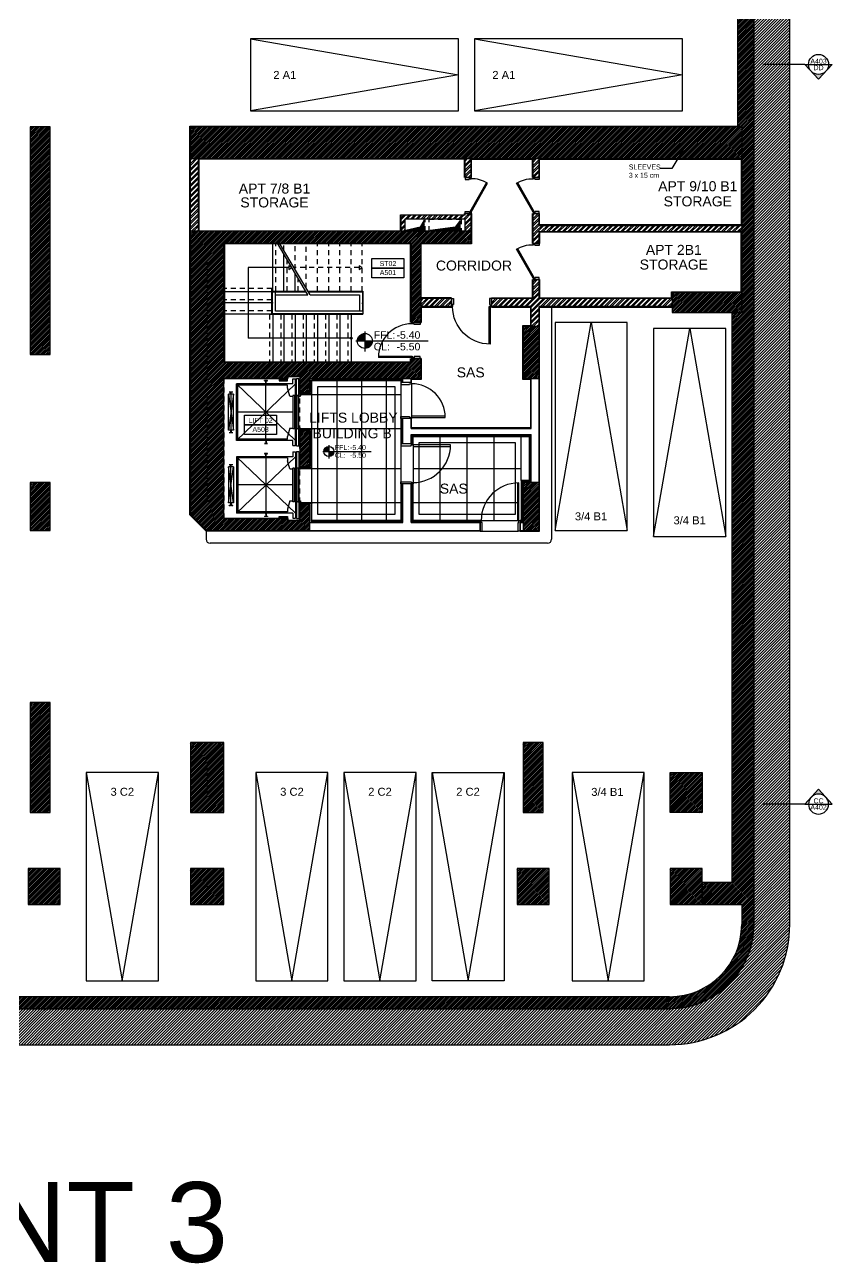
# Model space of a CAD drawing. Header units: inches. Extents: x -0.9 to 43, y -5.5 to 58.5.
# Drawn here: x 22.79 to 42.97, y -5.46 to 25.49 of the extents above; entities that cross this region are included whole.
import ezdxf
from ezdxf.enums import TextEntityAlignment as Align

# ---------------------------------------------------------------- set-up
doc = ezdxf.new("R2010")
doc.units = ezdxf.units.IN
doc.header["$MEASUREMENT"] = 0
doc.linetypes.add('HIDDEN2', pattern=[0.1875, 0.125, -0.0625])
doc.linetypes.add('S-BASEMENT 3$0$HIDDEN2', pattern=[0.1875, 0.125, -0.0625])
doc.layers.get('0').update_dxf_attribs({"linetype": 'CONTINUOUS'})
for name, color, linetype in [('A-ANNO-EVTRTAG', 7, 'CONTINUOUS'), ('A-ANNO-LEVL', 3, 'CONTINUOUS'), ('A-ANNO-SECT-TAG', 7, 'CONTINUOUS'), ('A-ANNO-STR-TAG', 7, 'CONTINUOUS'), ('A-ANNO-TX-50', 3, 'CONTINUOUS'), ('A-AREAS', 6, 'CONTINUOUS'), ('A-asc', 15, 'CONTINUOUS'), ('A-FC 260', 1, 'CONTINUOUS'), ('A-FLOR-HRAL', 15, 'CONTINUOUS'), ('A-FLOR-STRS', 40, 'CONTINUOUS'), ('A-FLOR-STRS-ARO', 1, 'CONTINUOUS'), ('A-FURNITURE', 30, 'CONTINUOUS'), ('A-HATCH-CONC', 8, 'CONTINUOUS'), ('A-HATCH-WALL', 8, 'CONTINUOUS'), ('A-NOMENCLATURE', 3, 'CONTINUOUS'), ('A-PARK-TXT', 3, 'CONTINUOUS'), ('A-PLASTER', 8, 'CONTINUOUS'), ('A-PORTE', 1, 'CONTINUOUS'), ('A-proj-marble', 137, 'CONTINUOUS'), ('A-proj-wood', 5, 'CONTINUOUS'), ('A-PROJ1H', 9, 'HIDDEN2'), ('A-sect-marble', 1, 'CONTINUOUS'), ('a-shaft', 250, 'CONTINUOUS'), ('A-struc', 2, 'CONTINUOUS'), ('A-WALL', 4, 'CONTINUOUS'), ('Parcelle$0$N-PLOT', 5, 'CONTINUOUS'), ('S-BASEMENT 3$0$A-SHAFT-UP', 8, 'S-BASEMENT 3$0$HIDDEN2'), ('S-BASEMENT 3$0$A-STR BASEMENT TF', 2, 'CONTINUOUS'), ('S-BASEMENT 3$0$A-STR-BASEMENT 3', 2, 'CONTINUOUS'), ('S-BASEMENT 3$0$N-PLOT', 5, 'CONTINUOUS')]:
    doc.layers.add(name, color=color, linetype=linetype)
doc.styles.add('A100-STEXT', font='ARIAL.TTF', dxfattribs={"height": 0.25})
doc.styles.add('A50-STEXT', font='ARIAL.TTF', dxfattribs={"height": 0.125})
doc.styles.add('Arial', font='ARIAL.TTF', dxfattribs={"width": 0.8})
doc.styles.add('BLOCK', font='ARIAL.TTF', dxfattribs={"width": 0.8, "height": 0.25})
doc.styles.add('S-BASEMENT 3$0$STYLE1', font='ARIAL.TTF')
pattern_1 = [(315, (9e-11, -2e-10), (0.014142136, 0.014142136), [])]
pattern_2 = [(45, (-338376.546732, -23743.371716), (-0.022097086912, 0.022097086912), [])]
pattern_3 = [(45, (-338376.54673, -23743.37172), (-0.066291260736, 0.066291260736), []), (45, (-338376.50254, -23743.37172), (-0.066291260736, 0.066291260736), [])]
pattern_4 = [(45, (-338376.54673, -23743.371716), (-0.035355339059, 0.035355339059), [])]

# ---------------------------------------------------------------- blocks, each defined once
blk = doc.blocks.new('Rail3kg')
for p, q in [((3, 0), (-3, 0)), ((-43.5, -58), (-11, -58)), ((-43.5, -60), (-43.5, -58)), ((-43.5, -60), (-11, -60)), ((-8, -5), (-8, -55)), ((-6, -5), (-6, -55)), ((-3, -2), (3, -2)), ((6, -5), (6, -55)), ((8, -5), (8, -55)), ((11, -58), (43.5, -58)), ((11, -60), (43.5, -60)), ((43.5, -60), (43.5, -58))]:
    blk.add_line(p, q)
for centre, radius, start, end in [((-3, -5), 5, 90, 180), ((3, -5), 5, 0, 90), ((-11, -55), 5, 270, 360), ((-11, -55), 3, 270, 0), ((-3, -5), 3, 90, 180), ((3, -5), 3, 0, 90), ((11, -55), 5, 180, 270), ((11, -55), 3, 180, 270)]:
    blk.add_arc(centre, radius, start, end)
blk = doc.blocks.new('T75-3')
for p, q in [((1, 5), (0, 4)), ((0, -4), (0, 4)), ((1, 5), (30, 5)), ((30, 4), (30, 5)), ((32, 3), (51, 3)), ((57, 35), (55, 7)), ((59, 37), (62, 37)), ((62, -38), (62, 37)), ((0, -4), (1, -5)), ((1, -5), (30, -5)), ((30, -5), (30, -4)), ((32, -3), (51, -3)), ((55, -7), (57, -35)), ((59, -38), (62, -38))]:
    blk.add_line(p, q)
for centre, radius, start, end in [((32, 4), 1.5, 180, 270), ((51, 7), 4, 270, 356.6822), ((59, 35), 2.5, 90, 176.6822), ((32, -4), 1.5, 90, 180), ((51, -7), 4, 3.3178, 90), ((59, -35), 2.5, 183.3178, 270)]:
    blk.add_arc(centre, radius, start, end)
blk = doc.blocks.new('ascenseurs')
at = {"layer": 'A-asc'}
for p, q in [((1.6, 0.03), (1.6, 0.03)), ((1.815, 0), (1.87, 0)), ((1.815, -1.68), (1.815, 0)), ((1.87, -1.68), (1.87, 0)), ((1.72, -0.134), (0.315, -0.134)), ((0.315, -1.546), (1.785, -0.134)), ((0.315, -0.134), (1.785, -1.546)), ((0.315, -1.546), (0.315, -0.134)), ((1.585, -0.165), (0.345, -0.165)), ((0.345, -1.515), (0.345, -0.165)), ((1.05, -1.565), (1.05, -0.115)), ((1.585, -0.235), (1.585, -0.165)), ((1.645, -0.44), (1.585, -0.235)), ((1.72, -0.01), (1.785, -0.01)), ((1.72, -0.134), (1.72, -0.01)), ((1.785, -1.67), (1.785, -0.01)), ((0.24, -0.39), (0.11, -0.39)), ((0.11, -1.29), (0.11, -0.39)), ((0.24, -0.39), (0.11, -1.29)), ((0.11, -0.39), (0.24, -1.29)), ((0.175, -0.39), (0.175, -1.29)), ((0.24, -1.29), (0.24, -0.39)), ((1.645, -0.44), (1.725, -0.44)), ((1.765, -0.42), (1.725, -0.42)), ((1.725, -0.42), (1.725, -1.26)), ((1.765, -0.42), (1.765, -1.26)), ((1.862, -0.42), (1.822, -0.42)), ((1.822, -0.42), (1.822, -1.26)), ((1.862, -0.42), (1.862, -1.26)), ((1.725, -0.84), (0.315, -0.84)), ((0.24, -1.29), (0.11, -1.29)), ((1.72, -1.546), (0.315, -1.546)), ((1.585, -1.515), (0.345, -1.515)), ((1.645, -1.24), (1.585, -1.445)), ((1.585, -1.515), (1.585, -1.445)), ((1.645, -1.24), (1.725, -1.24)), ((1.72, -1.67), (1.72, -1.546)), ((1.765, -1.26), (1.725, -1.26)), ((1.862, -1.26), (1.822, -1.26)), ((1.72, -1.67), (1.785, -1.67)), ((1.72, -1.83), (1.72, -1.954)), ((1.72, -1.83), (1.785, -1.83)), ((1.785, -1.83), (1.785, -3.49)), ((1.815, -1.68), (1.87, -1.68)), ((1.815, -1.82), (1.87, -1.82)), ((1.815, -1.82), (1.815, -3.5)), ((1.87, -1.82), (1.87, -3.5)), ((1.72, -1.954), (0.315, -1.954)), ((0.315, -1.954), (1.785, -3.366)), ((0.315, -3.366), (1.785, -1.954)), ((0.315, -1.954), (0.315, -3.366)), ((1.585, -1.985), (0.345, -1.985)), ((0.345, -1.985), (0.345, -3.335)), ((1.05, -1.935), (1.05, -3.385)), ((1.585, -1.985), (1.585, -2.055)), ((1.645, -2.26), (1.585, -2.055)), ((0.24, -2.21), (0.11, -2.21)), ((0.11, -2.21), (0.11, -3.11)), ((0.24, -3.11), (0.11, -2.21)), ((0.11, -3.11), (0.24, -2.21)), ((0.175, -3.11), (0.175, -2.21)), ((0.24, -2.21), (0.24, -3.11)), ((1.645, -2.26), (1.725, -2.26)), ((1.765, -2.24), (1.725, -2.24)), ((1.725, -3.08), (1.725, -2.24)), ((1.765, -3.08), (1.765, -2.24)), ((1.862, -2.24), (1.822, -2.24)), ((1.822, -3.08), (1.822, -2.24)), ((1.862, -3.08), (1.862, -2.24)), ((1.725, -2.66), (0.315, -2.66)), ((1.645, -3.06), (1.585, -3.265)), ((1.645, -3.06), (1.725, -3.06)), ((1.765, -3.08), (1.725, -3.08)), ((1.862, -3.08), (1.822, -3.08)), ((0.24, -3.11), (0.11, -3.11)), ((1.72, -3.366), (0.315, -3.366)), ((1.585, -3.335), (0.345, -3.335)), ((1.585, -3.265), (1.585, -3.335)), ((1.72, -3.366), (1.72, -3.49)), ((1.72, -3.49), (1.785, -3.49)), ((1.815, -3.5), (1.87, -3.5))]:
    blk.add_line(p, q, dxfattribs=at)
for points in [[(1.378, 0), (1.378, -0.055), (1.592, -0.055), (1.592, 0)], [(1.402, 0), (1.402, -0.03), (1.567, -0.03), (1.567, 0)], [(1.378, -3.5), (1.378, -3.445), (1.592, -3.445), (1.592, -3.5)], [(1.402, -3.5), (1.402, -3.47), (1.567, -3.47), (1.567, -3.5)]]:
    blk.add_lwpolyline(points, dxfattribs=at)
for points in [[(1.862, -0.434, 0.414214), (1.868, -0.44), (1.907, -0.44, 0.414214), (1.913, -0.434), (1.913, -0.405), (1.91, -0.405), (1.91, -0.434, -0.414214), (1.907, -0.437), (1.868, -0.437, -0.414214), (1.865, -0.434), (1.865, -0.405), (1.862, -0.405)], [(1.865, -1.246), (1.865, -1.275), (1.862, -1.275), (1.862, -1.246, -0.414214), (1.868, -1.24), (1.907, -1.24, -0.414214), (1.913, -1.246), (1.913, -1.275), (1.91, -1.275), (1.91, -1.246, 0.414214), (1.907, -1.243), (1.868, -1.243, 0.414214)], [(1.865, -2.254), (1.865, -2.225), (1.862, -2.225), (1.862, -2.254, 0.414214), (1.868, -2.26), (1.907, -2.26, 0.414214), (1.913, -2.254), (1.913, -2.225), (1.91, -2.225), (1.91, -2.254, -0.414214), (1.907, -2.257), (1.868, -2.257, -0.414214)], [(1.862, -3.066, -0.414214), (1.868, -3.06), (1.907, -3.06, -0.414214), (1.913, -3.066), (1.913, -3.095), (1.91, -3.095), (1.91, -3.066, 0.414214), (1.907, -3.063), (1.868, -3.063, 0.414214), (1.865, -3.066), (1.865, -3.095), (1.862, -3.095)]]:
    blk.add_lwpolyline(points, format="xyb", close=True, dxfattribs=at)
at = {"layer": 'A-asc', "yscale": 0.0009999999999994458, "zscale": 0.001}
for name, p, xscale, rotation in [('T75-3', (1.05, -0.115), 0.0009999999999994458, 90), ('Rail3kg', (0.175, -0.39), -0.0009999999999976694, 180), ('T75-3', (1.05, -1.565), -0.0009999999999994458, 90), ('Rail3kg', (0.175, -2.21), -0.0009999999999976694, 180), ('T75-3', (1.05, -1.935), 0.0009999999999994458, 90), ('T75-3', (1.05, -3.385), -0.0009999999999994458, 90)]:
    blk.add_blockref(name, p, dxfattribs=dict(at, xscale=xscale, rotation=rotation))
at = {"layer": 'A-asc', "xscale": 0.0009999999999976694, "yscale": 0.0009999999999994458, "zscale": 0.001}
for p in [(0.175, -1.29), (0.175, -3.11)]:
    blk.add_blockref('Rail3kg', p, dxfattribs=at)
blk = doc.blocks.new('EVTRTAG')
at = {"color": 7}
for points in [[(-0.008, 0.00482), (0.008, 0.00482), (0.008, 0), (-0.008, 0)], [(-0.008, 0), (0.008, 0), (0.008, -0.00482), (-0.008, -0.00482)]]:
    blk.add_lwpolyline(points, close=True, dxfattribs=at)
at = {"color": 7, "style": 'BLOCK'}
blk.add_attdef('EVTR', text='', height=0.0025, dxfattribs=at).set_placement((0, 0.00225), align=Align.MIDDLE)
blk.add_attdef('DWG', text='', height=0.0025, rotation=360, dxfattribs=at).set_placement((0, -0.00225), align=Align.MIDDLE)
blk = doc.blocks.new('ST_TAG')
at = {"color": 7}
for points in [[(-0.008, 0.00482), (0.008, 0.00482), (0.008, 0), (-0.008, 0)], [(-0.008, 0), (0.008, 0), (0.008, -0.00482), (-0.008, -0.00482)]]:
    blk.add_lwpolyline(points, close=True, dxfattribs=at)
at = {"color": 7, "style": 'BLOCK'}
blk.add_attdef('ST', text='', height=0.0025, dxfattribs=at).set_placement((0, 0.00225), align=Align.MIDDLE)
blk.add_attdef('DWG', text='', height=0.0025, rotation=360, dxfattribs=at).set_placement((0, -0.00225), align=Align.MIDDLE)
blk = doc.blocks.new('P090E28D')
at = {"layer": 'A-PORTE'}
for p, q in [((-0.94, 0.06), (-0.1, 0.06)), ((-0.1, 0.03), (-0.94, 0.03)), ((-0.1, 0.06), (-0.1, 0.03))]:
    blk.add_line(p, q, dxfattribs=at)
for points in [[(-0.05, 0.87), (-0.1, 0.87), (-0.1, 0.9), (0.1, 0.9), (0.1, 0.85), (-0.05, 0.85)], [(-0.05, 0.03), (-0.1, 0.03), (-0.1, 0), (0.1, 0), (0.1, 0.05), (-0.05, 0.05)]]:
    blk.add_lwpolyline(points, close=True, dxfattribs=at)
blk.add_arc((-0.1, 0.03), 0.84, 90, 180, dxfattribs=at)
blk = doc.blocks.new('P100E23G')
at = {"layer": 'A-PORTE'}
for p, q in [((-0.06, 1.04), (-0.06, 0.1)), ((-0.03, 0.1), (-0.03, 1.04)), ((-1, 0.1), (-1, -0.1)), ((-0.97, 0.1), (-1, 0.1)), ((-0.97, 0.05), (-0.97, 0.1)), ((-0.95, 0.05), (-0.97, 0.05)), ((-0.95, -0.1), (-0.95, 0.05)), ((-0.06, 0.1), (-0.02, 0.1)), ((-0.05, -0.1), (-0.05, 0.05)), ((-0.05, 0.05), (-0.03, 0.05)), ((-0.03, 0.05), (-0.03, 0.1)), ((-0.03, 0.1), (0, 0.1)), ((0, 0.1), (0, -0.1)), ((-1, -0.1), (-0.95, -0.1)), ((0, -0.1), (-0.05, -0.1))]:
    blk.add_line(p, q, dxfattribs=at)
blk.add_arc((-0.03, 0.1), 0.94, 90, 180, dxfattribs=at)
blk = doc.blocks.new('LVTAG_P')
for p, q in [((-0.00301, 0), (0.02113, 0)), ((0, 0.00314), (0, -0.00353))]:
    blk.add_line(p, q)
at = {"const_width": 0.0025}
for points in [[(0, 0.00125, 0.414214), (-0.00125, 0, 1)], [(0, -0.00125, 0.414214), (0.00125, 0, 1)]]:
    blk.add_lwpolyline(points, format="xyb", dxfattribs=at)
blk.add_circle((0, 0), 0.0025)
at = {"style": 'BLOCK'}
for s, p in [('FFL:', (0.00297, 0.00076)), ('CL:', (0.00294, -0.00312))]:
    blk.add_text(s, height=0.0025, dxfattribs=at).set_placement(p)
for p in [(0.01054, 0.00076), (0.01054, -0.00313)]:
    blk.add_attdef('+00.00', p, '', height=0.0025, dxfattribs=at)
blk = doc.blocks.new('P90E16.5D')
at = {"layer": 'A-PORTE'}
for p, q in [((0, 0), (0, -0.05)), ((0.265, 0), (0, 0)), ((0.265, -0.03), (0.265, 0)), ((0, -0.05), (0.215, -0.05)), ((0.215, -0.05), (0.215, -0.03)), ((0.215, -0.03), (0.265, -0.03)), ((0, -0.9), (0, -0.85)), ((0, -0.85), (0.215, -0.85)), ((0.265, -0.9), (0, -0.9)), ((0.215, -0.85), (0.215, -0.87)), ((0.215, -0.87), (0.265, -0.87)), ((1.105, -0.84), (0.265, -0.84)), ((0.265, -0.84), (0.265, -0.88)), ((0.265, -0.87), (1.105, -0.87)), ((0.265, -0.87), (0.265, -0.9))]:
    blk.add_line(p, q, dxfattribs=at)
blk.add_arc((0.265, -0.87), 0.84, 0, 90, dxfattribs=at)
blk = doc.blocks.new('P100E26.5G')
at = {"layer": 'A-PORTE'}
for p, q in [((-0.06, 1.205), (-0.06, 0.265)), ((-0.03, 0.265), (-0.03, 1.205)), ((-1, 0.265), (-1, 0)), ((-0.97, 0.265), (-1, 0.265)), ((-0.97, 0.215), (-0.97, 0.265)), ((-0.95, 0.215), (-0.97, 0.215)), ((-0.06, 0.265), (-0.02, 0.265)), ((-0.05, 0), (-0.05, 0.215)), ((-0.05, 0.215), (-0.03, 0.215)), ((0, 0), (-0.05, 0)), ((-0.03, 0.215), (-0.03, 0.265)), ((-0.03, 0.265), (0, 0.265)), ((0, 0.265), (0, 0)), ((-1, 0), (-0.95, 0))]:
    blk.add_line(p, q, dxfattribs=at)
blk.add_lwpolyline([(-0.95, 0), (-0.95, 0.215)], dxfattribs=at)
blk.add_arc((-0.03, 0.265), 0.94, 90, 180, dxfattribs=at)
blk = doc.blocks.new('P100E30G')
for p, q in [((0.03, 1.24), (0.03, 0.3)), ((0.07, 0.3), (0.07, 1.24)), ((0.03, 0.3), (0, 0.3)), ((0, 0.3), (0, 0)), ((0, 0), (0.05, 0)), ((0.03, 0.3), (0.07, 0.3)), ((0.03, 0.25), (0.03, 0.3)), ((0.05, 0.25), (0.03, 0.25)), ((0.05, 0), (0.05, 0.25)), ((0.95, 0), (0.95, 0.25)), ((0.95, 0.25), (0.97, 0.25)), ((1, 0), (0.95, 0)), ((0.97, 0.3), (1, 0.3)), ((0.97, 0.25), (0.97, 0.3)), ((1, 0.3), (1, 0))]:
    blk.add_line(p, q)
blk.add_arc((0.03, 0.3), 0.94, 0, 90)
blk = doc.blocks.new('SCT_TAG_D_2')
h = blk.add_hatch(color=256)
h.paths.add_polyline_path([(0.343, -0.371), (0, 0), (0.093, 0, 0.755389), (0.555, -0.131), (0.564, -0.131)])
h.paths.add_polyline_path([(0.564, -0.131), (0.555, -0.131, 0.139348), (0.593, 0), (0.685, 0)])
for p, q in [((0, 0), (-1.051, 0)), ((0, 0), (0.685, 0)), ((0, 0), (0.343, -0.371)), ((0.685, 0), (0.343, -0.371))]:
    blk.add_line(p, q)
blk.add_circle((0.343, 0), 0.25)
at = {"color": 7, "style": 'BLOCK', "width": 0.8}
for tag, p in [('DWG', (0.343, 0.08)), ('SCT.NO.', (0.343, -0.081))]:
    blk.add_attdef(tag, text='', height=0.125, dxfattribs=at).set_placement(p, align=Align.MIDDLE)
blk = doc.blocks.new('A$C1FD23355')
at = {"layer": 'A-ANNO-SECT-TAG', "ltscale": 4}
blk.add_blockref('SCT_TAG_D_2', (42.286, 24.501), dxfattribs=at).add_auto_attribs({'SCT.NO.': 'DD', 'DWG': 'A403'})
at = {"layer": 'A-ANNO-SECT-TAG'}
ref = blk.add_blockref('SCT_TAG_D_2', (42.286, 6.013), dxfattribs=dict(at, xscale=-1, rotation=180))
ref.add_attrib('SCT.NO.', 'CC', dxfattribs={"layer": '0', "color": 7, "height": 0.125, "style": 'BLOCK', "width": 0.8}).set_placement((42.629, 6.095), align=Align.MIDDLE)
ref.add_attrib('DWG', 'A402', dxfattribs={"layer": '0', "color": 7, "height": 0.125, "style": 'BLOCK', "width": 0.8}).set_placement((42.629, 5.934), align=Align.MIDDLE)
blk = doc.blocks.new('P90E18H')
at = {"layer": 'A-PORTE'}
for p, q in [((-0.165, -0.03), (-0.165, 0)), ((-0.165, 0), (-0.015, 0)), ((-0.015, 0), (-0.015, -0.05)), ((-0.165, -0.03), (-0.578, -0.762)), ((-0.551, -0.776), (-0.139, -0.045)), ((-0.139, -0.045), (-0.165, -0.03)), ((-0.115, -0.03), (-0.165, -0.03)), ((-0.115, -0.05), (-0.115, -0.03)), ((-0.015, -0.05), (-0.115, -0.05)), ((-0.165, -0.87), (-0.165, -0.9)), ((-0.115, -0.87), (-0.165, -0.87)), ((-0.165, -0.9), (-0.015, -0.9)), ((-0.015, -0.85), (-0.115, -0.85)), ((-0.115, -0.85), (-0.115, -0.87)), ((-0.015, -0.9), (-0.015, -0.85))]:
    blk.add_line(p, q, dxfattribs=at)
blk.add_arc((-0.165, -0.03), 0.84, 240.5855, 270, dxfattribs=at)

msp = doc.modelspace()

# ---------------------------------------------------------------- hatches: boundary and pattern name
at = {"layer": 'A-HATCH-CONC'}
h = msp.add_hatch(dxfattribs=at)
h.set_pattern_fill('ANSI31', color=256, scale=0.4, style=0)
h.set_pattern_definition(pattern_4)
h.paths.add_polyline_path([(41.008, 46.868), (41.908, 47.987), (41.908, 3.5), (41.008, 3.5)])
h = msp.add_hatch(dxfattribs=at)
h.set_pattern_fill('ANSI31', color=256, scale=0.25, style=0)
h.set_pattern_definition(pattern_2)
edge = h.paths.add_edge_path()
edge.add_line((40.608, 36.956), (41.002, 37.445))
edge.add_line((41.002, 37.445), (41.008, 37.445))
edge.add_line((41.008, 37.445), (41.008, 3))
edge.add_arc((38.908, 3), 2.1, 272.8658, 360, ccw=False)
edge.add_line((39.013, 0.903), (38.869, 0.9))
edge.add_line((38.869, 0.9), (0.478, 0.9))
edge.add_line((0.478, 0.9), (0.478, 1.2))
edge.add_line((0.478, 1.2), (38.908, 1.2))
edge.add_arc((38.908, 3), 1.8, 270, 360)
edge.add_line((40.708, 3), (40.708, 3.5))
edge.add_line((40.708, 3.5), (39.718, 3.5))
edge.add_line((39.718, 3.5), (39.718, 4.05))
edge.add_line((39.718, 4.05), (40.458, 4.05))
edge.add_line((40.458, 4.05), (40.458, 18.3))
edge.add_line((40.458, 18.3), (40.708, 18.3))
edge.add_line((40.708, 18.3), (40.708, 22.15))
edge.add_line((40.708, 22.15), (40.708, 22.94))
edge.add_line((40.708, 22.94), (40.608, 22.94))
edge.add_line((40.608, 22.94), (40.608, 36.956))
h = msp.add_hatch(dxfattribs=at)
h.set_pattern_fill('ANSI31', color=256, scale=0.25, style=0)
h.paths.add_polyline_path([(23.428, 22.94), (22.928, 22.94), (22.928, 17.25), (23.428, 17.25)])
h = msp.add_hatch(dxfattribs=at)
h.set_pattern_fill('ANSI31', color=256, scale=0.25, style=0)
h.paths.add_polyline_path([(40.708, 22.94), (26.928, 22.94), (26.928, 22.15), (40.708, 22.15)])
h = msp.add_hatch(dxfattribs=at)
h.set_pattern_fill('ANSI31', color=256, scale=0.25, style=0)
h.paths.add_polyline_path([(32.443, 20.03), (32.443, 18.05), (32.693, 18.05), (32.693, 20.03), (33.943, 20.03), (33.943, 20.33), (26.928, 20.33), (26.928, 13.25), (27.328, 12.85), (29.918, 12.85), (29.918, 13.5), (29.668, 13.5), (29.668, 13.1), (29.368, 13.1), (29.368, 13.15), (27.768, 13.15), (27.768, 16.65), (29.368, 16.65), (29.368, 16.7), (29.668, 16.7), (29.668, 16.3), (29.918, 16.3), (29.918, 16.65), (32.693, 16.65), (32.693, 17.15), (32.443, 17.15), (32.443, 17.05), (27.768, 17.05), (27.768, 20.03)])
h = msp.add_hatch(dxfattribs=at)
h.set_pattern_fill('ANSI31', color=256, scale=0.25, style=0)
h.paths.add_polyline_path([(32.443, 20.03), (32.443, 18.05), (32.693, 18.05), (32.693, 20.03), (33.943, 20.03), (33.943, 20.33), (26.928, 20.33), (26.928, 13.25), (27.328, 12.85), (29.918, 12.85), (29.918, 13.5), (29.668, 13.5), (29.668, 13.1), (29.368, 13.1), (29.368, 13.15), (27.768, 13.15), (27.768, 16.65), (29.368, 16.65), (29.368, 16.7), (29.668, 16.7), (29.668, 16.3), (29.918, 16.3), (29.918, 16.65), (32.693, 16.65), (32.693, 17.15), (32.443, 17.15), (32.443, 17.05), (27.768, 17.05), (27.768, 20.03)], flags=17)
h = msp.add_hatch(dxfattribs=at)
h.set_pattern_fill('ANSI31', color=256, scale=0.25, style=0)
h.paths.add_polyline_path([(40.708, 18.8), (38.968, 18.8), (38.968, 18.3), (40.708, 18.3)])
h = msp.add_hatch(dxfattribs=at)
h.set_pattern_fill('ANSI31', color=256, scale=0.25, style=0)
h.paths.add_polyline_path([(35.643, 17.95), (35.243, 17.95), (35.243, 16.65), (35.643, 16.65)])
h = msp.add_hatch(dxfattribs=at)
h.set_pattern_fill('ANSI31', color=256, scale=0.25, style=0)
h.paths.add_polyline_path([(29.918, 15.35), (29.668, 15.35), (29.668, 14.45), (29.918, 14.45)])
h = msp.add_hatch(dxfattribs=at)
h.set_pattern_fill('ANSI31', color=256, scale=0.25, style=0)
h.paths.add_polyline_path([(23.428, 14.05), (22.928, 14.05), (22.928, 12.85), (23.428, 12.85)])
h = msp.add_hatch(dxfattribs=at)
h.set_pattern_fill('ANSI31', color=256, scale=0.25, style=0)
h.paths.add_polyline_path([(35.643, 14.05), (35.243, 14.05), (35.243, 12.85), (35.643, 12.85)])
h = msp.add_hatch(dxfattribs=at)
h.set_pattern_fill('ANSI31', color=256, scale=0.25, style=0)
h.paths.add_polyline_path([(23.428, 8.55), (22.928, 8.55), (22.928, 5.8), (23.428, 5.8)])
h = msp.add_hatch(dxfattribs=at)
h.set_pattern_fill('ANSI31', color=256, scale=0.25, style=0)
h.paths.add_polyline_path([(27.768, 7.466, -0.005932), (27.598, 7.55), (26.928, 7.55), (26.928, 5.8), (27.768, 5.8)])
h = msp.add_hatch(dxfattribs=at)
h.set_pattern_fill('ANSI31', color=256, scale=0.25, style=0)
h.paths.add_polyline_path([(27.768, 7.55), (27.598, 7.55, 0.005932), (27.768, 7.466)])
h = msp.add_hatch(dxfattribs=at)
h.set_pattern_fill('ANSI31', color=256, scale=0.25, style=0)
h.paths.add_polyline_path([(35.743, 7.55), (35.243, 7.55), (35.243, 5.8), (35.743, 5.8)])
h = msp.add_hatch(dxfattribs=at)
h.set_pattern_fill('ANSI31', color=256, scale=0.25, style=0)
h.paths.add_polyline_path([(39.718, 6.8), (38.918, 6.8), (38.918, 5.8), (39.718, 5.8)])
h = msp.add_hatch(dxfattribs=at)
h.set_pattern_fill('ANSI31', color=256, scale=0.25, style=0)
h.set_pattern_definition([(45, (-338392.586732, -23743.371716), (-0.022097086912, 0.022097086912), [])])
h.paths.add_polyline_path([(23.678, 4.4), (23.278, 4.4), (23.278, 3.5), (23.678, 3.5)])
h.paths.add_polyline_path([(23.278, 4.4), (22.878, 4.4), (22.878, 3.5), (23.278, 3.5)])
h = msp.add_hatch(dxfattribs=at)
h.set_pattern_fill('ANSI31', color=256, scale=0.25, style=0)
h.set_pattern_definition(pattern_2)
h.paths.add_polyline_path([(27.768, 4.4), (26.928, 4.4), (26.928, 3.5), (27.768, 3.5)])
h = msp.add_hatch(dxfattribs=at)
h.set_pattern_fill('ANSI31', color=256, scale=0.25, style=0)
h.set_pattern_definition([(45, (-338380.371732, -23743.371716), (-0.022097086912, 0.022097086912), [])])
h.paths.add_polyline_path([(35.893, 4.4), (35.493, 4.4), (35.493, 3.5), (35.893, 3.5)])
h.paths.add_polyline_path([(35.493, 4.4), (35.093, 4.4), (35.093, 3.5), (35.493, 3.5)])
h = msp.add_hatch(dxfattribs=at)
h.set_pattern_fill('ANSI31', color=256, scale=0.25, style=0)
h.set_pattern_definition(pattern_2)
h.paths.add_polyline_path([(39.718, 4.4), (39.318, 4.4), (39.318, 3.5), (39.718, 3.5)])
h.paths.add_polyline_path([(39.318, 4.4), (38.918, 4.4), (38.918, 3.5), (39.318, 3.5)])
h = msp.add_hatch(dxfattribs=at)
h.set_pattern_fill('ANSI31', color=256, scale=0.4, style=0)
h.set_pattern_definition(pattern_4)
h.paths.add_polyline_path([(41.908, 3), (41.908, 3.5), (41.699, 3.5), (41.374, 2.937), (41.007, 2.937, -0.349336), (39.318, 0.94), (39.318, 0.028, 0.374606)])
h.paths.add_polyline_path([(41.699, 3.5), (41.008, 3.5), (41.008, 3, -0.007491), (41.007, 2.937), (41.374, 2.937)])
h = msp.add_hatch(dxfattribs=at)
h.set_pattern_fill('ANSI31', color=256, scale=0.4, style=0)
h.set_pattern_definition(pattern_4)
h.paths.add_polyline_path([(39.318, 0.94, -0.049165), (38.908, 0.9), (35.493, 0.9), (35.493, 0), (38.908, 0, 0.034287), (39.318, 0.028)])
h.paths.add_polyline_path([(35.493, 0.9), (32.443, 0.9), (32.443, 0), (35.493, 0)])
h = msp.add_hatch(dxfattribs=at)
h.set_pattern_fill('ANSI31', color=256, scale=0.4, style=0)
h.set_pattern_definition(pattern_4)
h.paths.add_polyline_path([(23.278, 0.9), (0.078, 0.9), (0.078, 0), (23.278, 0)])
h = msp.add_hatch(dxfattribs=at)
h.set_pattern_fill('ANSI31', color=256, scale=0.4, style=0)
h.set_pattern_definition(pattern_4)
h.paths.add_polyline_path([(32.443, 0.9), (29.618, 0.9), (29.618, 0), (32.443, 0)])
h.paths.add_polyline_path([(29.618, 0.9), (27.368, 0.9), (27.368, 0), (29.618, 0)])
h.paths.add_polyline_path([(27.328, 0.9), (23.278, 0.9), (23.278, 0), (27.328, 0)])
h.paths.add_polyline_path([(27.368, 0.9), (27.328, 0.9), (27.328, 0), (27.368, 0)])
at = {"layer": 'A-HATCH-WALL'}
h = msp.add_hatch(dxfattribs=at)
h.set_pattern_fill('ANSI32', color=256, scale=0.25, style=0)
h.paths.add_polyline_path([(27.128, 22.15), (26.928, 22.15), (26.928, 20.33), (27.128, 20.33)])
h = msp.add_hatch(dxfattribs=at)
h.set_pattern_fill('ANSI32', color=256, scale=0.25, style=0)
h.set_pattern_definition(pattern_3)
h.paths.add_polyline_path([(35.643, 22.15), (35.493, 22.15), (35.493, 21.675), (35.643, 21.675)])
h.paths.add_polyline_path([(33.943, 22.15), (33.793, 22.15), (33.793, 21.675), (33.943, 21.675)])
h = msp.add_hatch(dxfattribs=at)
h.set_pattern_fill('ANSI32', color=256, scale=0.25, style=0)
h.set_pattern_definition(pattern_3)
h.paths.add_polyline_path([(33.943, 20.775), (33.793, 20.775), (33.793, 20.73), (32.193, 20.73), (32.193, 20.33), (32.293, 20.33), (32.293, 20.63), (33.793, 20.63), (33.793, 20.33), (33.943, 20.33)])
h = msp.add_hatch(dxfattribs=at)
h.set_pattern_fill('ANSI32', color=256, scale=0.25, style=0)
h.set_pattern_definition(pattern_3)
h.paths.add_polyline_path([(40.708, 20.475), (38.968, 20.475), (38.968, 20.33), (40.708, 20.33)])
h.paths.add_polyline_path([(38.968, 20.475), (35.643, 20.475), (35.643, 20.775), (35.493, 20.775), (35.493, 20.33), (38.968, 20.33)])
h.paths.add_polyline_path([(35.643, 20.33), (35.493, 20.33), (35.493, 20.025), (35.643, 20.025)])
h = msp.add_hatch(dxfattribs=at)
h.set_pattern_fill('ANSI32', color=256, scale=0.25, style=0)
h.paths.add_polyline_path([(29.918, 16.65), (32.693, 16.65), (32.693, 17.15), (32.443, 17.15), (32.443, 17.05), (27.768, 17.05), (27.768, 20.03), (32.443, 20.03), (32.443, 18.05), (32.693, 18.05), (32.693, 20.03), (33.943, 20.03), (33.943, 20.33), (26.928, 20.33), (26.928, 13.25), (27.328, 12.85), (29.918, 12.85), (29.918, 13.5), (29.668, 13.5), (29.668, 13.1), (29.368, 13.1), (29.368, 13.15), (27.768, 13.15), (27.768, 16.65), (29.368, 16.65), (29.368, 16.7), (29.668, 16.7), (29.668, 16.3), (29.918, 16.3)])
h = msp.add_hatch(dxfattribs=at)
h.set_pattern_fill('ANSI32', color=256, scale=0.25, style=0)
h.paths.add_polyline_path([(29.918, 16.65), (32.693, 16.65), (32.693, 17.15), (32.443, 17.15), (32.443, 17.05), (27.768, 17.05), (27.768, 20.03), (32.443, 20.03), (32.443, 18.05), (32.693, 18.05), (32.693, 20.03), (33.943, 20.03), (33.943, 20.33), (26.928, 20.33), (26.928, 13.25), (27.328, 12.85), (29.918, 12.85), (29.918, 13.5), (29.668, 13.5), (29.668, 13.1), (29.368, 13.1), (29.368, 13.15), (27.768, 13.15), (27.768, 16.65), (29.368, 16.65), (29.368, 16.7), (29.668, 16.7), (29.668, 16.3), (29.918, 16.3)])
h = msp.add_hatch(dxfattribs=at)
h.set_pattern_fill('ANSI32', color=256, scale=0.25, style=0)
h.paths.add_polyline_path([(29.918, 16.65), (32.693, 16.65), (32.693, 17.15), (32.443, 17.15), (32.443, 17.05), (27.768, 17.05), (27.768, 20.03), (32.443, 20.03), (32.443, 18.05), (32.693, 18.05), (32.693, 20.03), (33.943, 20.03), (33.943, 20.33), (26.928, 20.33), (26.928, 13.25), (27.328, 12.85), (29.918, 12.85), (29.918, 13.5), (29.668, 13.5), (29.668, 13.1), (29.368, 13.1), (29.368, 13.15), (27.768, 13.15), (27.768, 16.65), (29.368, 16.65), (29.368, 16.7), (29.668, 16.7), (29.668, 16.3), (29.918, 16.3)])
h = msp.add_hatch(dxfattribs=at)
h.set_pattern_fill('ANSI32', color=256, scale=0.25, style=0)
h.paths.add_polyline_path([(29.918, 16.65), (32.693, 16.65), (32.693, 17.15), (32.443, 17.15), (32.443, 17.05), (27.768, 17.05), (27.768, 20.03), (32.443, 20.03), (32.443, 18.05), (32.693, 18.05), (32.693, 20.03), (33.943, 20.03), (33.943, 20.33), (26.928, 20.33), (26.928, 13.25), (27.328, 12.85), (29.918, 12.85), (29.918, 13.5), (29.668, 13.5), (29.668, 13.1), (29.368, 13.1), (29.368, 13.15), (27.768, 13.15), (27.768, 16.65), (29.368, 16.65), (29.368, 16.7), (29.668, 16.7), (29.668, 16.3), (29.918, 16.3)])
h = msp.add_hatch(dxfattribs=at)
h.set_pattern_fill('ANSI32', color=256, scale=0.25, style=0)
h.set_pattern_definition(pattern_3)
h.paths.add_polyline_path([(38.968, 18.65), (35.643, 18.65), (35.643, 19.125), (35.493, 19.125), (35.493, 18.65), (34.453, 18.65), (34.453, 18.45), (35.443, 18.45), (35.443, 17.95), (35.643, 17.95), (35.643, 18.45), (38.968, 18.45)])
h = msp.add_hatch(dxfattribs=at)
h.set_pattern_fill('ANSI32', color=256, scale=0.25, style=0)
h.paths.add_polyline_path([(33.453, 18.65), (32.693, 18.65), (32.693, 18.45), (33.453, 18.45)])
at = {"layer": 'a-shaft'}
h = msp.add_hatch(dxfattribs=at)
h.set_pattern_fill('_USER,_O', color=256, scale=0.02, angle=315, pattern_type=0)
h.set_pattern_definition(pattern_1)
h.paths.add_polyline_path([(32.318, 20.35), (32.773, 20.35), (32.773, 20.609), (32.675, 20.434)])
h = msp.add_hatch(dxfattribs=at)
h.set_pattern_fill('_USER,_O', color=256, scale=0.02, angle=315, pattern_type=0)
h.set_pattern_definition(pattern_1)
h.paths.add_polyline_path([(32.919, 20.35), (33.673, 20.35), (33.673, 20.602), (33.549, 20.436)])

# ---------------------------------------------------------------- linework, layer by layer
at = {"layer": 'A-ANNO-TX-50'}
msp.add_lwpolyline([(39.318, 22.5), (38.964, 21.902), (38.964, 21.902), (38.674, 21.902)], dxfattribs=at)
at = {"layer": 'A-AREAS'}
msp.add_lwpolyline([(38.908, 0, 0.414214), (41.908, 3), (41.908, 55.455, 0.422955), (38.819, 58.453), (0.078, 57.3), (0.078, 26.56), (0.078, 26.56), (0.078, 26.56), (0.078, 26.56), (0.078, 26.56), (0.078, 26.56), (0.078, 26.56), (0.078, 26.56), (0.078, 26.56), (0.078, 26.56), (0.078, 26.56), (0.078, 26.56), (0.078, 26.56), (0.078, 0)], format="xyb", close=True, dxfattribs=at)
at = {"layer": 'A-FC 260'}
for points in [[(32.043, 13.25), (30.118, 13.25), (30.118, 16.45), (32.043, 16.45)], [(35.043, 13.25), (32.643, 13.25), (32.643, 15.05), (35.043, 15.05)]]:
    msp.add_lwpolyline(points, close=True, dxfattribs=at)
for points in [[(32.473, 15.02), (32.473, 15.22), (35.413, 15.22), (35.413, 14.08), (35.213, 14.08), (35.213, 13.08), (35.168, 13.08)], [(32.493, 15.02), (32.493, 15.2), (35.393, 15.2), (35.393, 14.1), (35.193, 14.1), (35.193, 13.1), (35.168, 13.1)], [(34.168, 13.08), (32.473, 13.08), (32.473, 14.02)], [(34.168, 13.1), (32.493, 13.1), (32.493, 14.02)]]:
    msp.add_lwpolyline(points, dxfattribs=at)
at = {"layer": 'A-FLOR-HRAL'}
for p, q in [((29.868, 18.745), (29.103, 20.03)), ((29.926, 18.745), (29.16, 20.03)), ((29.053, 18.335), (29.053, 18.815)), ((29.053, 18.745), (29.868, 18.745)), ((29.926, 18.745), (31.158, 18.745)), ((31.158, 18.745), (31.158, 18.335)), ((31.243, 18.335), (29.053, 18.335))]:
    msp.add_line(p, q, dxfattribs=at)
for points in [[(31.243, 18.25), (28.968, 18.25), (28.968, 18.83), (29.818, 18.83)], [(31.243, 18.25), (31.243, 18.265), (28.983, 18.265), (28.983, 18.815), (29.827, 18.815)], [(29.875, 18.83), (31.243, 18.83), (31.243, 18.265)], [(29.884, 18.815), (31.228, 18.815), (31.228, 18.335)]]:
    msp.add_lwpolyline(points, dxfattribs=at)
for points in [[(29.676, 18.815), (29.676, 18.83), (29.696, 18.83), (29.696, 18.815)], [(30.516, 18.815), (30.516, 18.83), (30.536, 18.83), (30.536, 18.815)], [(28.968, 18.55), (28.983, 18.55), (28.983, 18.53), (28.968, 18.53)], [(29.676, 18.25), (29.676, 18.265), (29.696, 18.265), (29.696, 18.25)], [(30.516, 18.25), (30.516, 18.265), (30.536, 18.265), (30.536, 18.25)], [(31.228, 18.54), (31.243, 18.54), (31.243, 18.52), (31.228, 18.52)]]:
    msp.add_lwpolyline(points, close=True, dxfattribs=at)
at = {"layer": 'A-FLOR-STRS'}
for p, q in [((28.986, 18.83), (28.986, 20.015)), ((29.266, 18.83), (29.266, 19.756)), ((29.546, 18.83), (29.546, 19.286)), ((28.968, 18.82), (27.783, 18.82)), ((28.968, 18.54), (27.783, 18.54)), ((35.958, 18.435), (35.958, 12.635)), ((28.968, 18.26), (27.783, 18.26)), ((28.986, 18.25), (28.986, 17.065)), ((29.266, 18.25), (29.266, 17.065)), ((29.546, 18.25), (29.546, 17.065)), ((29.826, 18.25), (29.826, 17.065)), ((30.106, 18.25), (30.106, 17.065)), ((30.386, 18.25), (30.386, 17.065)), ((30.666, 18.25), (30.666, 17.065)), ((30.946, 18.25), (30.946, 17.065)), ((27.322, 12.835), (27.322, 12.635)), ((35.858, 12.535), (27.422, 12.535))]:
    msp.add_line(p, q, dxfattribs=at)
for centre, start, end in [((27.422, 12.635), 180, 270), ((35.858, 12.635), 270, 360)]:
    msp.add_arc(centre, 0.1, start, end, dxfattribs=at)
at = {"layer": 'A-FLOR-STRS-ARO'}
for p, q in [((28.376, 19.423), (28.376, 17.658)), ((29.39, 19.423), (28.376, 19.423)), ((30.946, 17.658), (28.376, 17.658))]:
    msp.add_line(p, q, dxfattribs=at)
msp.add_lwpolyline([(29.465, 19.423), (29.39, 19.466), (29.39, 19.379)], close=True, dxfattribs=at)
msp.add_circle((30.946, 17.658), 0.025, dxfattribs=at)
at = {"layer": 'A-FURNITURE'}
for points in [[(28.428, 25.14), (28.428, 23.34), (33.628, 23.34), (33.628, 25.14)], [(34.028, 25.14), (34.028, 23.34), (39.228, 23.34), (39.228, 25.14)], [(36.043, 12.85), (37.843, 12.85), (37.843, 18.05), (36.043, 18.05)], [(38.508, 12.7), (40.308, 12.7), (40.308, 17.9), (38.508, 17.9)], [(24.328, 1.6), (26.128, 1.6), (26.128, 6.8), (24.328, 6.8)], [(28.568, 1.6), (30.368, 1.6), (30.368, 6.8), (28.568, 6.8)], [(30.768, 1.6), (32.568, 1.6), (32.568, 6.8), (30.768, 6.8)], [(34.768, 1.6), (32.968, 1.6), (32.968, 6.8), (34.768, 6.8)], [(36.468, 1.6), (38.268, 1.6), (38.268, 6.8), (36.468, 6.8)]]:
    msp.add_lwpolyline(points, close=True, dxfattribs=at)
for points in [[(28.428, 25.14), (33.628, 24.24), (28.428, 23.34)], [(34.028, 25.14), (39.228, 24.24), (34.028, 23.34)], [(36.043, 12.85), (36.943, 18.05), (37.843, 12.85)], [(38.508, 12.7), (39.408, 17.9), (40.308, 12.7)], [(24.328, 6.8), (25.228, 1.6), (26.128, 6.8)], [(28.568, 6.8), (29.468, 1.6), (30.368, 6.8)], [(30.768, 6.8), (31.668, 1.6), (32.568, 6.8)], [(32.968, 6.8), (33.868, 1.6), (34.768, 6.8)], [(36.468, 6.8), (37.368, 1.6), (38.268, 6.8)]]:
    msp.add_lwpolyline(points, dxfattribs=at)
at = {"layer": 'A-PLASTER'}
for p, q in [((33.778, 21.675), (33.778, 22.135)), ((33.958, 21.675), (33.958, 22.135)), ((33.958, 22.135), (35.478, 22.135)), ((35.478, 21.675), (35.478, 22.135)), ((35.658, 21.675), (35.658, 22.135)), ((33.778, 20.745), (33.778, 20.775)), ((35.478, 20.025), (35.478, 20.775)), ((35.658, 19.125), (35.658, 18.665))]:
    msp.add_line(p, q, dxfattribs=at)
for points in [[(34.168, 12.835), (27.322, 12.835), (26.913, 13.244), (26.913, 22.955), (40.708, 22.955)], [(33.778, 22.135), (27.143, 22.135), (27.143, 20.345), (32.178, 20.345), (32.178, 20.745), (33.778, 20.745)], [(35.658, 22.135), (40.693, 22.135), (40.693, 20.49), (35.658, 20.49), (35.658, 20.775)], [(33.958, 20.775), (33.958, 20.015), (32.693, 20.015)], [(33.958, 20.775), (33.958, 20.315), (33.958, 20.015), (32.693, 20.015)], [(33.778, 20.745), (33.778, 20.775)], [(35.658, 18.665), (38.953, 18.665), (38.953, 18.815), (40.693, 18.815), (40.693, 20.31), (35.658, 20.31), (35.658, 20.025)], [(32.428, 18.05), (32.428, 20.015), (27.783, 20.015), (27.783, 17.065), (32.428, 17.065), (32.428, 17.15)], [(34.453, 18.665), (35.478, 18.665), (35.478, 19.125)], [(33.453, 18.665), (32.693, 18.665)], [(34.453, 18.665), (35.328, 18.665)], [(34.453, 18.435), (35.428, 18.435), (35.428, 17.965), (35.228, 17.965), (35.228, 16.635), (35.428, 16.635), (35.428, 15.415), (32.458, 15.415), (32.458, 15.65)], [(32.708, 18.05), (32.708, 18.435), (33.453, 18.435)], [(35.168, 12.835), (35.658, 12.835), (35.658, 18.435), (38.968, 18.435)], [(32.458, 16.55), (32.458, 16.635), (32.708, 16.635), (32.708, 17.15)], [(32.458, 15.02), (32.458, 15.235), (35.428, 15.235), (35.428, 14.065), (35.228, 14.065), (35.228, 13.065), (35.168, 13.065)], [(34.168, 13.065), (32.458, 13.065), (32.458, 14.02)]]:
    msp.add_lwpolyline(points, dxfattribs=at)
at = {"layer": 'A-proj-marble'}
for p, q in [((30.587, 16.6), (30.587, 13.1)), ((31.206, 16.6), (31.206, 13.1)), ((31.825, 16.6), (31.825, 13.1)), ((32.458, 16.52), (32.458, 15.68)), ((29.968, 16.25), (32.193, 16.25)), ((29.968, 15.4), (32.193, 15.4)), ((33.168, 13.1), (33.168, 15.2)), ((33.843, 13.1), (33.843, 15.2)), ((34.518, 13.1), (34.518, 15.2)), ((35.193, 14.1), (35.193, 15.2)), ((32.493, 14.96), (32.493, 14.05)), ((29.968, 14.4), (32.193, 14.4)), ((32.493, 14.4), (35.193, 14.4)), ((29.968, 13.55), (32.193, 13.55)), ((32.493, 13.55), (35.108, 13.55)), ((34.198, 13.1), (35.108, 13.1)), ((34.218, 12.835), (35.118, 12.835))]:
    msp.add_line(p, q, dxfattribs=at)
msp.add_lwpolyline([(29.968, 16.6), (32.193, 16.6), (32.193, 13.1), (29.968, 13.1)], close=True, dxfattribs=at)
at = {"layer": 'A-proj-wood'}
for points in [[(32.193, 16.55), (32.213, 16.55), (32.213, 16.6), (32.193, 16.6)], [(32.193, 15.02), (32.213, 15.02), (32.213, 15.65), (32.193, 15.65)], [(32.193, 13.1), (32.213, 13.1), (32.213, 14.02), (32.193, 14.02)]]:
    msp.add_lwpolyline(points, close=True, dxfattribs=at)
at = {"layer": 'A-PROJ1H'}
for p, q in [((29.066, 18.83), (29.066, 20.03)), ((29.266, 19.853), (29.266, 20.015)), ((29.546, 19.383), (29.546, 20.015)), ((29.826, 18.913), (29.826, 20.015)), ((30.106, 18.83), (30.106, 20.015)), ((30.386, 18.83), (30.386, 20.015)), ((30.666, 18.83), (30.666, 20.015)), ((30.946, 18.83), (30.946, 20.015)), ((31.226, 18.83), (31.226, 20.015)), ((29.346, 18.83), (29.346, 19.622)), ((31.151, 19.423), (29.522, 19.423)), ((28.968, 18.9), (27.768, 18.9)), ((28.968, 18.83), (28.968, 18.9)), ((29.626, 18.83), (29.626, 19.152)), ((28.968, 18.62), (27.768, 18.62)), ((28.968, 18.34), (27.768, 18.34)), ((28.906, 18.25), (28.906, 17.05)), ((28.968, 18.25), (28.906, 18.25)), ((29.186, 18.25), (29.186, 17.05)), ((29.466, 18.25), (29.466, 17.05)), ((29.746, 18.25), (29.746, 17.05)), ((30.026, 18.25), (30.026, 17.05)), ((30.306, 18.25), (30.306, 17.05)), ((30.586, 18.25), (30.586, 17.05)), ((30.866, 18.25), (30.866, 17.05))]:
    msp.add_line(p, q, dxfattribs=at)
msp.add_lwpolyline([(31.226, 19.423), (31.151, 19.466), (31.151, 19.379)], close=True, dxfattribs=at)
at = {"layer": 'A-sect-marble'}
for p, q in [((29.948, 16.27), (29.948, 16.62)), ((29.968, 16.27), (29.968, 16.62))]:
    msp.add_line(p, q, dxfattribs=at)
for points in [[(29.968, 16.6), (32.213, 16.6), (32.213, 16.62), (29.968, 16.62)], [(29.968, 16.25), (29.968, 16.27), (29.668, 16.27), (29.668, 16.25)], [(29.968, 15.4), (29.968, 15.38), (29.668, 15.38), (29.668, 15.4)], [(29.968, 14.4), (29.968, 14.42), (29.668, 14.42), (29.668, 14.4)], [(29.968, 13.55), (29.968, 13.53), (29.668, 13.53), (29.668, 13.55)], [(29.948, 13.08), (29.968, 13.08), (29.968, 13.53), (29.948, 13.53)], [(32.213, 13.08), (29.968, 13.08), (29.968, 13.1), (32.213, 13.1)]]:
    msp.add_lwpolyline(points, close=True, dxfattribs=at)
for points in [[(29.948, 14.42), (29.948, 15.38)], [(29.968, 14.42), (29.968, 15.38)]]:
    msp.add_lwpolyline(points, dxfattribs=at)
at = {"layer": 'a-shaft'}
for points in [[(32.318, 20.35), (32.773, 20.35), (32.773, 20.609), (32.675, 20.434)], [(32.919, 20.35), (33.673, 20.35), (33.673, 20.602), (33.549, 20.436)]]:
    msp.add_lwpolyline(points, close=True, dxfattribs=at)
at = {"layer": 'A-struc'}
msp.add_line((32.443, 20.03), (32.443, 18.05), dxfattribs=at)
at = {"layer": 'A-WALL'}
for p, q in [((26.928, 20.33), (26.928, 22.15)), ((27.128, 20.33), (27.128, 22.15)), ((33.793, 21.675), (33.793, 22.15)), ((33.943, 21.675), (33.943, 22.15)), ((35.493, 21.675), (35.493, 22.15)), ((35.643, 21.675), (35.643, 22.15)), ((33.793, 21.675), (33.943, 21.675)), ((35.643, 21.675), (35.493, 21.675)), ((33.793, 20.73), (33.793, 20.775)), ((33.793, 20.775), (33.943, 20.775)), ((33.793, 20.73), (33.793, 20.775)), ((35.493, 20.025), (35.493, 20.775)), ((35.643, 20.775), (35.493, 20.775)), ((35.643, 20.475), (35.643, 20.775)), ((35.643, 20.475), (40.708, 20.475)), ((35.643, 20.025), (35.643, 20.325)), ((35.643, 20.325), (40.708, 20.325)), ((35.643, 20.025), (35.493, 20.025)), ((35.643, 19.125), (35.493, 19.125)), ((35.493, 18.65), (35.493, 19.125)), ((35.643, 18.65), (35.643, 19.125)), ((33.453, 18.65), (32.693, 18.65)), ((33.453, 18.65), (33.453, 18.45)), ((34.453, 18.65), (34.453, 18.45)), ((35.493, 18.65), (34.453, 18.65)), ((38.968, 18.65), (35.643, 18.65)), ((33.453, 18.45), (32.693, 18.45)), ((35.443, 18.45), (34.453, 18.45)), ((35.443, 17.95), (35.443, 18.45)), ((38.968, 18.45), (35.643, 18.45)), ((35.643, 17.95), (35.643, 18.45)), ((32.243, 16.55), (32.243, 16.65)), ((32.443, 16.55), (32.243, 16.55)), ((32.443, 16.55), (32.443, 16.65)), ((35.443, 15.4), (35.443, 16.65)), ((35.643, 14.05), (35.643, 16.65)), ((32.443, 15.65), (32.243, 15.65)), ((32.243, 15.02), (32.243, 15.65)), ((32.443, 15.4), (32.443, 15.65)), ((32.443, 15.4), (34.553, 15.4)), ((32.443, 15.4), (35.443, 15.4)), ((32.443, 15.02), (32.443, 15.25)), ((32.443, 15.25), (34.553, 15.25)), ((32.443, 15.25), (35.443, 15.25)), ((35.443, 14.05), (35.443, 15.25)), ((32.443, 15.02), (32.243, 15.02)), ((32.443, 14.02), (32.243, 14.02)), ((32.243, 13.05), (32.243, 14.02)), ((32.443, 13.05), (32.443, 14.02)), ((29.918, 13.05), (32.243, 13.05)), ((29.918, 13.05), (32.243, 13.05)), ((32.443, 13.05), (34.168, 13.05)), ((34.168, 12.85), (34.168, 13.05)), ((35.168, 12.85), (35.168, 13.05)), ((35.168, 13.05), (35.243, 13.05)), ((29.918, 12.85), (34.168, 12.85)), ((35.168, 12.85), (35.243, 12.85))]:
    msp.add_line(p, q, dxfattribs=at)
for points in [[(33.943, 20.33), (33.943, 20.775)], [(33.793, 20.73), (32.193, 20.73), (32.193, 20.33)], [(33.793, 20.33), (33.793, 20.63), (32.293, 20.63), (32.293, 20.33)]]:
    msp.add_lwpolyline(points, dxfattribs=at)
at = {"layer": 'Parcelle$0$N-PLOT'}
msp.add_lwpolyline([(0, 0), (38.908, 0, 0.414214), (41.908, 3), (41.908, 55.455, 0.422955), (38.819, 58.453), (0, 57.298)], format="xyb", close=True, dxfattribs=at)
at = {"layer": 'S-BASEMENT 3$0$A-SHAFT-UP'}
for points in [[(32.793, 20.63), (32.293, 20.63), (32.293, 20.33), (32.793, 20.33)], [(32.893, 20.63), (33.693, 20.63), (33.693, 20.33), (32.893, 20.33)], [(29.668, 16.7), (29.368, 16.7), (29.368, 16.65), (27.768, 16.65), (27.768, 13.15), (29.368, 13.15), (29.368, 13.1), (29.668, 13.1)]]:
    msp.add_lwpolyline(points, close=True, dxfattribs=at)
at = {"layer": 'S-BASEMENT 3$0$A-STR-BASEMENT 3'}
for p, q in [((40.708, 3.5), (40.708, 3)), ((38.908, 1.2), (0.478, 1.2))]:
    msp.add_line(p, q, dxfattribs=at)
msp.add_lwpolyline([(38.819, 58.453), (0.078, 57.3), (0.078, 56.4), (38.846, 57.554, -0.422955), (41.008, 55.455), (41.008, 3, -0.414214), (38.908, 0.9), (0.078, 0.9), (0.078, 0), (38.908, 0, 0.414214), (41.908, 3), (41.908, 55.455, 0.422955)], format="xyb", close=True, dxfattribs=at)
msp.add_lwpolyline([(0.078, 0.9), (0.078, 0.9), (38.908, 0.9, 0.414214), (41.008, 3), (41.008, 55.455, 0.422955), (38.846, 57.554), (0.078, 56.4)], format="xyb", dxfattribs=at)
for points in [[(40.708, 22.94), (40.608, 22.94), (40.608, 36.956), (40.608, 36.956), (40.708, 37.08)], [(40.708, 22.94), (26.928, 22.94), (26.928, 22.15), (40.708, 22.15)], [(40.708, 22.94), (40.708, 18.3)], [(32.693, 20.03), (33.943, 20.03), (33.943, 20.33), (26.928, 20.33), (26.928, 13.25), (27.328, 12.85), (29.918, 12.85), (29.918, 13.5), (29.668, 13.5), (29.668, 13.1), (29.368, 13.1), (29.368, 13.15), (27.768, 13.15), (27.768, 16.65), (29.368, 16.65), (29.368, 16.7), (29.668, 16.7), (29.668, 16.3), (29.918, 16.3), (29.918, 16.65), (32.693, 16.65), (32.693, 17.15), (32.443, 17.15), (32.443, 17.05), (27.768, 17.05), (27.768, 20.03), (32.443, 20.03), (32.443, 18.05), (32.693, 18.05), (32.693, 20.03)], [(32.443, 19.75), (32.443, 18.05)], [(40.708, 18.3), (40.458, 18.3), (40.458, 4.05), (40.458, 4.05), (39.718, 4.05), (39.718, 3.5), (40.708, 3.5)]]:
    msp.add_lwpolyline(points, dxfattribs=at)
for points in [[(22.928, 17.25), (23.428, 17.25), (23.428, 22.94), (22.928, 22.94)], [(22.928, 17.25), (23.428, 17.25), (23.428, 22.94), (22.928, 22.94)], [(38.968, 18.3), (40.708, 18.3), (40.708, 18.8), (38.968, 18.8)], [(35.643, 16.65), (35.643, 17.95), (35.243, 17.95), (35.243, 16.65)], [(29.668, 14.45), (29.918, 14.45), (29.918, 15.35), (29.668, 15.35)], [(23.428, 14.05), (22.928, 14.05), (22.928, 12.85), (23.428, 12.85)], [(35.643, 12.85), (35.643, 14.05), (35.243, 14.05), (35.243, 12.85)], [(23.428, 8.55), (22.928, 8.55), (22.928, 5.8), (23.428, 5.8)], [(27.768, 7.55), (26.928, 7.55), (26.928, 5.8), (27.768, 5.8)], [(35.743, 7.55), (35.243, 7.55), (35.243, 5.8), (35.743, 5.8)], [(39.718, 5.8), (38.918, 5.8), (38.918, 6.8), (39.718, 6.8)], [(22.878, 3.5), (23.678, 3.5), (23.678, 4.4), (22.878, 4.4)], [(26.928, 3.5), (27.768, 3.5), (27.768, 4.4), (26.928, 4.4)], [(35.093, 3.5), (35.893, 3.5), (35.893, 4.4), (35.093, 4.4)], [(38.918, 3.5), (39.718, 3.5), (39.718, 4.4), (38.918, 4.4)]]:
    msp.add_lwpolyline(points, close=True, dxfattribs=at)
msp.add_arc((38.908, 3), 1.8, 270, 0, dxfattribs=at)
at = {"layer": 'S-BASEMENT 3$0$N-PLOT'}
msp.add_lwpolyline([(0, 0), (38.908, 0, 0.414214), (41.908, 3), (41.908, 55.455, 0.422955), (38.819, 58.453), (0, 57.298)], format="xyb", close=True, dxfattribs=at)

# ---------------------------------------------------------------- block references
at = {"layer": 'A-ANNO-EVTRTAG', "xscale": 50, "yscale": 50, "zscale": 50}
msp.add_blockref('EVTRTAG', (28.685, 15.492), dxfattribs=at).add_auto_attribs({'EVTR': 'LIFT 02', 'DWG': 'A503'})
at = {"layer": 'A-ANNO-LEVL'}
ref = msp.add_blockref('LVTAG_P', (31.29, 17.589), dxfattribs=dict(at, xscale=75, yscale=75, zscale=75))
ref.add_attrib('+00.00', '-5.40', (32.08, 17.645), dxfattribs={"layer": '0', "height": 0.1875, "rotation": 360, "style": 'BLOCK'})
ref.add_attrib('+00.00', '-5.50', (32.08, 17.354), dxfattribs={"layer": '0', "height": 0.1875, "rotation": 360, "style": 'BLOCK'})
ref = msp.add_blockref('LVTAG_P', (30.392, 14.826), dxfattribs=dict(at, xscale=50, yscale=50, zscale=50))
ref.add_attrib('+00.00', '-5.40', (30.919, 14.864), dxfattribs={"layer": '0', "height": 0.125, "rotation": 360, "style": 'BLOCK'})
ref.add_attrib('+00.00', '-5.50', (30.919, 14.669), dxfattribs={"layer": '0', "height": 0.125, "rotation": 360, "style": 'BLOCK'})
at = {"layer": 'A-ANNO-SECT-TAG'}
msp.add_blockref('A$C1FD23355', (0, 0), dxfattribs=at)
at = {"layer": 'A-ANNO-STR-TAG', "xscale": 50, "yscale": 50, "zscale": 50}
msp.add_blockref('ST_TAG', (31.867, 19.412), dxfattribs=at).add_auto_attribs({'ST': 'ST02', 'DWG': 'A501'})
at = {"layer": 'A-asc'}
msp.add_blockref('ascenseurs', (27.768, 16.65), dxfattribs=at)
at = {"layer": 'A-PORTE'}
for name, p, rotation in [('P90E18H', (33.778, 20.775), 179.9999999992562), ('P100E30G', (32.193, 15.02), 270.0000000008858)]:
    msp.add_blockref(name, p, dxfattribs=dict(at, rotation=rotation))
at = {"layer": 'A-PORTE', "xscale": -1, "rotation": 180}
for name, p in [('P90E18H', (35.658, 20.775)), ('P90E18H', (35.658, 19.125)), ('P100E23G', (34.453, 18.55))]:
    msp.add_blockref(name, p, dxfattribs=at)
at = {"layer": 'A-PORTE'}
for name, p in [('P090E28D', (32.568, 17.15)), ('P90E16.5D', (32.193, 16.55)), ('P100E26.5G', (35.168, 12.835))]:
    msp.add_blockref(name, p, dxfattribs=at)

# ---------------------------------------------------------------- texts
at = {"layer": 'A-ANNO-TX-50', "insert": (37.887, 22.001), "char_height": 0.125, "width": 1.11911, "attachment_point": 1, "style": 'A50-STEXT'}
msp.add_mtext('SLEEVES \\P3 x 15 cm ', dxfattribs=at)
at = {"layer": 'A-NOMENCLATURE', "style": 'A100-STEXT'}
for s, p in [('APT 7/8 B1', (29.031, 21.403)), ('APT 9/10 B1', (39.611, 21.462)), ('STORAGE', (29.031, 21.052)), ('STORAGE', (39.611, 21.078)), ('APT 2B1', (39.012, 19.868)), ('CORRIDOR', (34.017, 19.474)), ('STORAGE', (39.012, 19.5)), ('SAS', (33.935, 16.804)), ('LIFTS LOBBY', (31.003, 15.673)), ('BUILDING B', (30.971, 15.282)), ('SAS', (33.512, 13.899))]:
    msp.add_text(s, height=0.25, dxfattribs=at).set_placement(p, align=Align.MIDDLE)
at = {"layer": 'A-PARK-TXT', "style": 'Arial'}
for s, p in [('2 A1', (29.289, 24.24)), ('2 A1', (34.763, 24.24)), ('3/4 B1', (36.943, 13.21)), ('3/4 B1', (39.408, 13.11)), ('3 C2', (25.228, 6.322)), ('3 C2', (29.468, 6.322)), ('2 C2', (31.668, 6.322)), ('2 C2', (33.868, 6.322)), ('3/4 B1', (37.352, 6.322))]:
    msp.add_text(s, height=0.2, rotation=360, dxfattribs=at).set_placement(p, align=Align.MIDDLE)
at = {"layer": 'S-BASEMENT 3$0$A-STR BASEMENT TF', "style": 'S-BASEMENT 3$0$STYLE1'}
msp.add_text('BASEMENT 3', height=2, dxfattribs=at).set_placement((10.171, -5.434))

doc.saveas('drawing.dxf')
